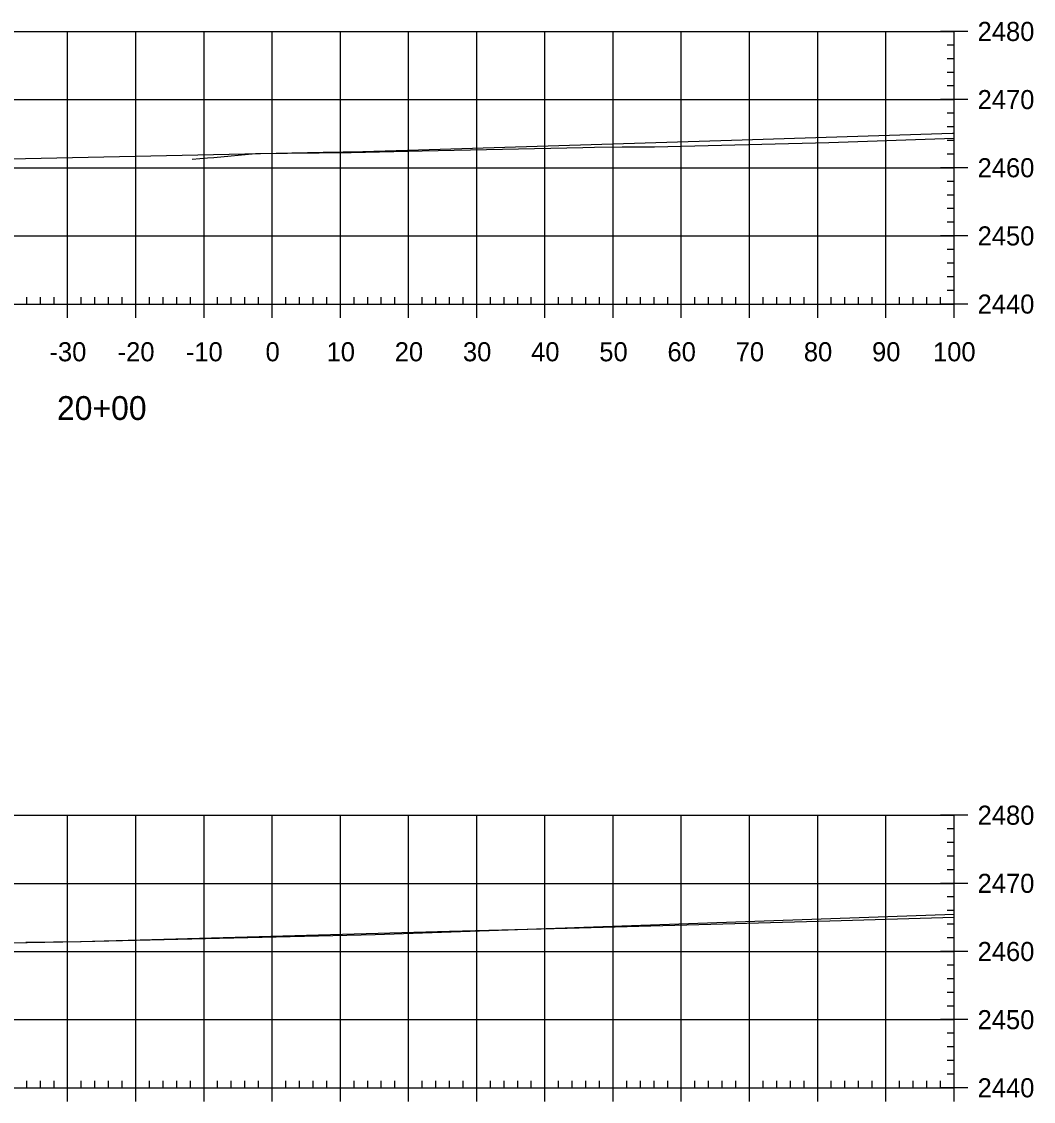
# Model space of a CAD drawing. Extents: x 6943757 to 6978036, y 2273166 to 2280902.
# Drawn here: x 6976262.9 to 6976411.3, y 2277756.1 to 2277914.5 of the extents above; entities that cross this region are included whole.
import ezdxf

# ---------------------------------------------------------------- set-up
doc = ezdxf.new("R2010")
doc.units = 0
for name, color, linetype in [('C-GRID-FRAM', 7, 'Continuous'), ('C-GRID-MAJR', 7, 'Continuous'), ('C-GRID-TEXT', 7, 'Continuous'), ('C-TOPO-MAJR', 7, 'Continuous')]:
    doc.layers.add(name, color=color, linetype=linetype)

msp = doc.modelspace()

# ---------------------------------------------------------------- linework, layer by layer
at = {"layer": 'C-GRID-FRAM'}
for p, q in [((6976401.68, 2277913.05), (6976397.68, 2277913.05)), ((6976399.68, 2277873.05), (6976399.68, 2277913.05)), ((6976399.68, 2277911.05), (6976398.68, 2277911.05)), ((6976399.68, 2277909.05), (6976398.68, 2277909.05)), ((6976399.68, 2277907.05), (6976398.68, 2277907.05)), ((6976399.68, 2277905.05), (6976398.68, 2277905.05)), ((6976401.68, 2277903.05), (6976397.68, 2277903.05)), ((6976399.68, 2277901.05), (6976398.68, 2277901.05)), ((6976399.68, 2277899.05), (6976398.68, 2277899.05)), ((6976399.68, 2277897.05), (6976398.68, 2277897.05)), ((6976399.68, 2277895.05), (6976398.68, 2277895.05)), ((6976401.68, 2277893.05), (6976397.68, 2277893.05)), ((6976399.68, 2277891.05), (6976398.68, 2277891.05)), ((6976399.68, 2277889.05), (6976398.68, 2277889.05)), ((6976399.68, 2277887.05), (6976398.68, 2277887.05)), ((6976399.68, 2277885.05), (6976398.68, 2277885.05)), ((6976401.68, 2277883.05), (6976397.68, 2277883.05)), ((6976399.68, 2277881.05), (6976398.68, 2277881.05)), ((6976399.68, 2277879.05), (6976398.68, 2277879.05)), ((6976399.68, 2277877.05), (6976398.68, 2277877.05)), ((6976263.68, 2277873.05), (6976263.68, 2277874.05)), ((6976265.68, 2277873.05), (6976265.68, 2277874.05)), ((6976267.68, 2277873.05), (6976267.68, 2277874.05)), ((6976269.68, 2277871.05), (6976269.68, 2277875.05)), ((6976271.68, 2277873.05), (6976271.68, 2277874.05)), ((6976273.68, 2277873.05), (6976273.68, 2277874.05)), ((6976275.68, 2277873.05), (6976275.68, 2277874.05)), ((6976277.68, 2277873.05), (6976277.68, 2277874.05)), ((6976279.68, 2277871.05), (6976279.68, 2277875.05)), ((6976281.68, 2277873.05), (6976281.68, 2277874.05)), ((6976283.68, 2277873.05), (6976283.68, 2277874.05)), ((6976285.68, 2277873.05), (6976285.68, 2277874.05)), ((6976287.68, 2277873.05), (6976287.68, 2277874.05)), ((6976289.68, 2277871.05), (6976289.68, 2277875.05)), ((6976291.68, 2277873.05), (6976291.68, 2277874.05)), ((6976293.68, 2277873.05), (6976293.68, 2277874.05)), ((6976295.68, 2277873.05), (6976295.68, 2277874.05)), ((6976297.68, 2277873.05), (6976297.68, 2277874.05)), ((6976299.68, 2277871.05), (6976299.68, 2277875.05)), ((6976301.68, 2277873.05), (6976301.68, 2277874.05)), ((6976303.68, 2277873.05), (6976303.68, 2277874.05)), ((6976305.68, 2277873.05), (6976305.68, 2277874.05)), ((6976307.68, 2277873.05), (6976307.68, 2277874.05)), ((6976309.68, 2277871.05), (6976309.68, 2277875.05)), ((6976311.68, 2277873.05), (6976311.68, 2277874.05)), ((6976313.68, 2277873.05), (6976313.68, 2277874.05)), ((6976315.68, 2277873.05), (6976315.68, 2277874.05)), ((6976317.68, 2277873.05), (6976317.68, 2277874.05)), ((6976319.68, 2277871.05), (6976319.68, 2277875.05)), ((6976321.68, 2277873.05), (6976321.68, 2277874.05)), ((6976323.68, 2277873.05), (6976323.68, 2277874.05)), ((6976325.68, 2277873.05), (6976325.68, 2277874.05)), ((6976327.68, 2277873.05), (6976327.68, 2277874.05)), ((6976329.68, 2277871.05), (6976329.68, 2277875.05)), ((6976331.68, 2277873.05), (6976331.68, 2277874.05)), ((6976333.68, 2277873.05), (6976333.68, 2277874.05)), ((6976335.68, 2277873.05), (6976335.68, 2277874.05)), ((6976337.68, 2277873.05), (6976337.68, 2277874.05)), ((6976339.68, 2277871.05), (6976339.68, 2277875.05)), ((6976341.68, 2277873.05), (6976341.68, 2277874.05)), ((6976343.68, 2277873.05), (6976343.68, 2277874.05)), ((6976345.68, 2277873.05), (6976345.68, 2277874.05)), ((6976347.68, 2277873.05), (6976347.68, 2277874.05)), ((6976349.68, 2277871.05), (6976349.68, 2277875.05)), ((6976351.68, 2277873.05), (6976351.68, 2277874.05)), ((6976353.68, 2277873.05), (6976353.68, 2277874.05)), ((6976355.68, 2277873.05), (6976355.68, 2277874.05)), ((6976357.68, 2277873.05), (6976357.68, 2277874.05)), ((6976359.68, 2277871.05), (6976359.68, 2277875.05)), ((6976361.68, 2277873.05), (6976361.68, 2277874.05)), ((6976363.68, 2277873.05), (6976363.68, 2277874.05)), ((6976365.68, 2277873.05), (6976365.68, 2277874.05)), ((6976367.68, 2277873.05), (6976367.68, 2277874.05)), ((6976369.68, 2277871.05), (6976369.68, 2277875.05)), ((6976371.68, 2277873.05), (6976371.68, 2277874.05)), ((6976373.68, 2277873.05), (6976373.68, 2277874.05)), ((6976375.68, 2277873.05), (6976375.68, 2277874.05)), ((6976377.68, 2277873.05), (6976377.68, 2277874.05)), ((6976379.68, 2277871.05), (6976379.68, 2277875.05)), ((6976381.68, 2277873.05), (6976381.68, 2277874.05)), ((6976383.68, 2277873.05), (6976383.68, 2277874.05)), ((6976385.68, 2277873.05), (6976385.68, 2277874.05)), ((6976387.68, 2277873.05), (6976387.68, 2277874.05)), ((6976389.68, 2277871.05), (6976389.68, 2277875.05)), ((6976391.68, 2277873.05), (6976391.68, 2277874.05)), ((6976393.68, 2277873.05), (6976393.68, 2277874.05)), ((6976395.68, 2277873.05), (6976395.68, 2277874.05)), ((6976397.68, 2277873.05), (6976397.68, 2277874.05)), ((6976399.68, 2277875.05), (6976398.68, 2277875.05)), ((6976399.68, 2277871.05), (6976399.68, 2277875.05)), ((6976149.68, 2277873.05), (6976399.68, 2277873.05)), ((6976401.68, 2277873.05), (6976397.68, 2277873.05)), ((6976401.68, 2277798.05), (6976397.68, 2277798.05)), ((6976399.68, 2277758.05), (6976399.68, 2277798.05)), ((6976399.68, 2277796.05), (6976398.68, 2277796.05)), ((6976399.68, 2277794.05), (6976398.68, 2277794.05)), ((6976399.68, 2277792.05), (6976398.68, 2277792.05)), ((6976399.68, 2277790.05), (6976398.68, 2277790.05)), ((6976401.68, 2277788.05), (6976397.68, 2277788.05)), ((6976399.68, 2277786.05), (6976398.68, 2277786.05)), ((6976399.68, 2277784.05), (6976398.68, 2277784.05)), ((6976399.68, 2277782.05), (6976398.68, 2277782.05)), ((6976399.68, 2277780.05), (6976398.68, 2277780.05)), ((6976401.68, 2277778.05), (6976397.68, 2277778.05)), ((6976399.68, 2277776.05), (6976398.68, 2277776.05)), ((6976399.68, 2277774.05), (6976398.68, 2277774.05)), ((6976399.68, 2277772.05), (6976398.68, 2277772.05)), ((6976399.68, 2277770.05), (6976398.68, 2277770.05)), ((6976401.68, 2277768.05), (6976397.68, 2277768.05)), ((6976399.68, 2277766.05), (6976398.68, 2277766.05)), ((6976399.68, 2277764.05), (6976398.68, 2277764.05)), ((6976399.68, 2277762.05), (6976398.68, 2277762.05)), ((6976269.68, 2277756.05), (6976269.68, 2277760.05)), ((6976279.68, 2277756.05), (6976279.68, 2277760.05)), ((6976289.68, 2277756.05), (6976289.68, 2277760.05)), ((6976299.68, 2277756.05), (6976299.68, 2277760.05)), ((6976309.68, 2277756.05), (6976309.68, 2277760.05)), ((6976319.68, 2277756.05), (6976319.68, 2277760.05)), ((6976329.68, 2277756.05), (6976329.68, 2277760.05)), ((6976339.68, 2277756.05), (6976339.68, 2277760.05)), ((6976349.68, 2277756.05), (6976349.68, 2277760.05)), ((6976359.68, 2277756.05), (6976359.68, 2277760.05)), ((6976369.68, 2277756.05), (6976369.68, 2277760.05)), ((6976379.68, 2277756.05), (6976379.68, 2277760.05)), ((6976389.68, 2277756.05), (6976389.68, 2277760.05)), ((6976399.68, 2277760.05), (6976398.68, 2277760.05)), ((6976399.68, 2277756.05), (6976399.68, 2277760.05)), ((6976263.68, 2277758.05), (6976263.68, 2277759.05)), ((6976265.68, 2277758.05), (6976265.68, 2277759.05)), ((6976267.68, 2277758.05), (6976267.68, 2277759.05)), ((6976271.68, 2277758.05), (6976271.68, 2277759.05)), ((6976273.68, 2277758.05), (6976273.68, 2277759.05)), ((6976275.68, 2277758.05), (6976275.68, 2277759.05)), ((6976277.68, 2277758.05), (6976277.68, 2277759.05)), ((6976281.68, 2277758.05), (6976281.68, 2277759.05)), ((6976283.68, 2277758.05), (6976283.68, 2277759.05)), ((6976285.68, 2277758.05), (6976285.68, 2277759.05)), ((6976287.68, 2277758.05), (6976287.68, 2277759.05)), ((6976291.68, 2277758.05), (6976291.68, 2277759.05)), ((6976293.68, 2277758.05), (6976293.68, 2277759.05)), ((6976295.68, 2277758.05), (6976295.68, 2277759.05)), ((6976297.68, 2277758.05), (6976297.68, 2277759.05)), ((6976301.68, 2277758.05), (6976301.68, 2277759.05)), ((6976303.68, 2277758.05), (6976303.68, 2277759.05)), ((6976305.68, 2277758.05), (6976305.68, 2277759.05)), ((6976307.68, 2277758.05), (6976307.68, 2277759.05)), ((6976311.68, 2277758.05), (6976311.68, 2277759.05)), ((6976313.68, 2277758.05), (6976313.68, 2277759.05)), ((6976315.68, 2277758.05), (6976315.68, 2277759.05)), ((6976317.68, 2277758.05), (6976317.68, 2277759.05)), ((6976321.68, 2277758.05), (6976321.68, 2277759.05)), ((6976323.68, 2277758.05), (6976323.68, 2277759.05)), ((6976325.68, 2277758.05), (6976325.68, 2277759.05)), ((6976327.68, 2277758.05), (6976327.68, 2277759.05)), ((6976331.68, 2277758.05), (6976331.68, 2277759.05)), ((6976333.68, 2277758.05), (6976333.68, 2277759.05)), ((6976335.68, 2277758.05), (6976335.68, 2277759.05)), ((6976337.68, 2277758.05), (6976337.68, 2277759.05)), ((6976341.68, 2277758.05), (6976341.68, 2277759.05)), ((6976343.68, 2277758.05), (6976343.68, 2277759.05)), ((6976345.68, 2277758.05), (6976345.68, 2277759.05)), ((6976347.68, 2277758.05), (6976347.68, 2277759.05)), ((6976351.68, 2277758.05), (6976351.68, 2277759.05)), ((6976353.68, 2277758.05), (6976353.68, 2277759.05)), ((6976355.68, 2277758.05), (6976355.68, 2277759.05)), ((6976357.68, 2277758.05), (6976357.68, 2277759.05)), ((6976361.68, 2277758.05), (6976361.68, 2277759.05)), ((6976363.68, 2277758.05), (6976363.68, 2277759.05)), ((6976365.68, 2277758.05), (6976365.68, 2277759.05)), ((6976367.68, 2277758.05), (6976367.68, 2277759.05)), ((6976371.68, 2277758.05), (6976371.68, 2277759.05)), ((6976373.68, 2277758.05), (6976373.68, 2277759.05)), ((6976375.68, 2277758.05), (6976375.68, 2277759.05)), ((6976377.68, 2277758.05), (6976377.68, 2277759.05)), ((6976381.68, 2277758.05), (6976381.68, 2277759.05)), ((6976383.68, 2277758.05), (6976383.68, 2277759.05)), ((6976385.68, 2277758.05), (6976385.68, 2277759.05)), ((6976387.68, 2277758.05), (6976387.68, 2277759.05)), ((6976391.68, 2277758.05), (6976391.68, 2277759.05)), ((6976393.68, 2277758.05), (6976393.68, 2277759.05)), ((6976395.68, 2277758.05), (6976395.68, 2277759.05)), ((6976397.68, 2277758.05), (6976397.68, 2277759.05)), ((6976149.68, 2277758.05), (6976399.68, 2277758.05)), ((6976401.68, 2277758.05), (6976397.68, 2277758.05))]:
    msp.add_line(p, q, dxfattribs=at)
at = {"layer": 'C-GRID-MAJR'}
for p, q in [((6976149.68, 2277913.05), (6976399.68, 2277913.05)), ((6976269.68, 2277873.05), (6976269.68, 2277913.05)), ((6976279.68, 2277873.05), (6976279.68, 2277913.05)), ((6976289.68, 2277873.05), (6976289.68, 2277913.05)), ((6976299.68, 2277873.05), (6976299.68, 2277913.05)), ((6976309.68, 2277873.05), (6976309.68, 2277913.05)), ((6976319.68, 2277873.05), (6976319.68, 2277913.05)), ((6976329.68, 2277873.05), (6976329.68, 2277913.05)), ((6976339.68, 2277873.05), (6976339.68, 2277913.05)), ((6976349.68, 2277873.05), (6976349.68, 2277913.05)), ((6976359.68, 2277873.05), (6976359.68, 2277913.05)), ((6976369.68, 2277873.05), (6976369.68, 2277913.05)), ((6976379.68, 2277873.05), (6976379.68, 2277913.05)), ((6976389.68, 2277873.05), (6976389.68, 2277913.05)), ((6976399.68, 2277873.05), (6976399.68, 2277913.05)), ((6976149.68, 2277903.05), (6976399.68, 2277903.05)), ((6976149.68, 2277893.05), (6976399.68, 2277893.05)), ((6976149.68, 2277883.05), (6976399.68, 2277883.05)), ((6976149.68, 2277873.05), (6976399.68, 2277873.05)), ((6976149.68, 2277798.05), (6976399.68, 2277798.05)), ((6976269.68, 2277758.05), (6976269.68, 2277798.05)), ((6976279.68, 2277758.05), (6976279.68, 2277798.05)), ((6976289.68, 2277758.05), (6976289.68, 2277798.05)), ((6976299.68, 2277758.05), (6976299.68, 2277798.05)), ((6976309.68, 2277758.05), (6976309.68, 2277798.05)), ((6976319.68, 2277758.05), (6976319.68, 2277798.05)), ((6976329.68, 2277758.05), (6976329.68, 2277798.05)), ((6976339.68, 2277758.05), (6976339.68, 2277798.05)), ((6976349.68, 2277758.05), (6976349.68, 2277798.05)), ((6976359.68, 2277758.05), (6976359.68, 2277798.05)), ((6976369.68, 2277758.05), (6976369.68, 2277798.05)), ((6976379.68, 2277758.05), (6976379.68, 2277798.05)), ((6976389.68, 2277758.05), (6976389.68, 2277798.05)), ((6976399.68, 2277758.05), (6976399.68, 2277798.05)), ((6976149.68, 2277788.05), (6976399.68, 2277788.05)), ((6976149.68, 2277778.05), (6976399.68, 2277778.05)), ((6976149.68, 2277768.05), (6976399.68, 2277768.05)), ((6976149.68, 2277758.05), (6976399.68, 2277758.05))]:
    msp.add_line(p, q, dxfattribs=at)
at = {"layer": 'C-TOPO-MAJR'}
for points in [[(6976149.68, 2277891.37), (6976150.62, 2277891.43), (6976190.33, 2277892.44), (6976204.73, 2277892.81), (6976214.88, 2277893.1), (6976258.84, 2277894.33), (6976307.17, 2277895.32), (6976312.95, 2277895.44), (6976321.13, 2277895.68), (6976367.05, 2277897.11), (6976399.46, 2277898.12), (6976399.68, 2277898.13)], [(6976287.94, 2277894.32), (6976290.21, 2277894.5), (6976291.1, 2277894.53), (6976297.24, 2277895.15), (6976311.25, 2277895.29), (6976321.69, 2277895.53), (6976345.24, 2277896.04), (6976346.96, 2277896.05), (6976350.98, 2277896.1), (6976355.74, 2277896.14), (6976381.31, 2277896.74), (6976399.68, 2277897.39)], [(6976149.68, 2277776.41), (6976158.34, 2277776.62), (6976163.36, 2277776.76), (6976170.46, 2277776.98), (6976217.47, 2277778.46), (6976250.63, 2277779.11), (6976271.58, 2277779.54), (6976301.26, 2277780.34), (6976325.69, 2277781.01), (6976342.92, 2277781.49), (6976379.8, 2277782.49), (6976399.68, 2277783.11)], [(6976263.57, 2277779.42), (6976271.67, 2277779.53), (6976289.9, 2277779.94), (6976314.78, 2277780.52), (6976399.68, 2277783.52)]]:
    msp.add_lwpolyline(points, dxfattribs=at)

# ---------------------------------------------------------------- texts
at = {"layer": 'C-GRID-TEXT'}
for s, height, p in [('2480', 2.8, (6976403.13, 2277911.65)), ('2470', 2.8, (6976403.13, 2277901.65)), ('2460', 2.8, (6976403.13, 2277891.65)), ('2450', 2.8, (6976403.13, 2277881.65)), ('2440', 2.8, (6976403.13, 2277871.65)), ('-30', 2.8, (6976267.01, 2277864.65)), ('-20', 2.8, (6976277.01, 2277864.65)), ('-10', 2.8, (6976287.01, 2277864.65)), ('0', 2.8, (6976298.7, 2277864.65)), ('10', 2.8, (6976307.65, 2277864.65)), ('20', 2.8, (6976317.65, 2277864.65)), ('30', 2.8, (6976327.65, 2277864.65)), ('40', 2.8, (6976337.65, 2277864.65)), ('50', 2.8, (6976347.65, 2277864.65)), ('60', 2.8, (6976357.65, 2277864.65)), ('70', 2.8, (6976367.65, 2277864.65)), ('80', 2.8, (6976377.65, 2277864.65)), ('90', 2.8, (6976387.65, 2277864.65)), ('100', 2.8, (6976396.59, 2277864.65)), ('20+00', 3.5, (6976268.11, 2277856.04)), ('2480', 2.8, (6976403.13, 2277796.65)), ('2470', 2.8, (6976403.13, 2277786.65)), ('2460', 2.8, (6976403.13, 2277776.65)), ('2450', 2.8, (6976403.13, 2277766.65)), ('2440', 2.8, (6976403.13, 2277756.65))]:
    msp.add_text(s, height=height, dxfattribs=at).set_placement(p)

doc.saveas('drawing.dxf')
